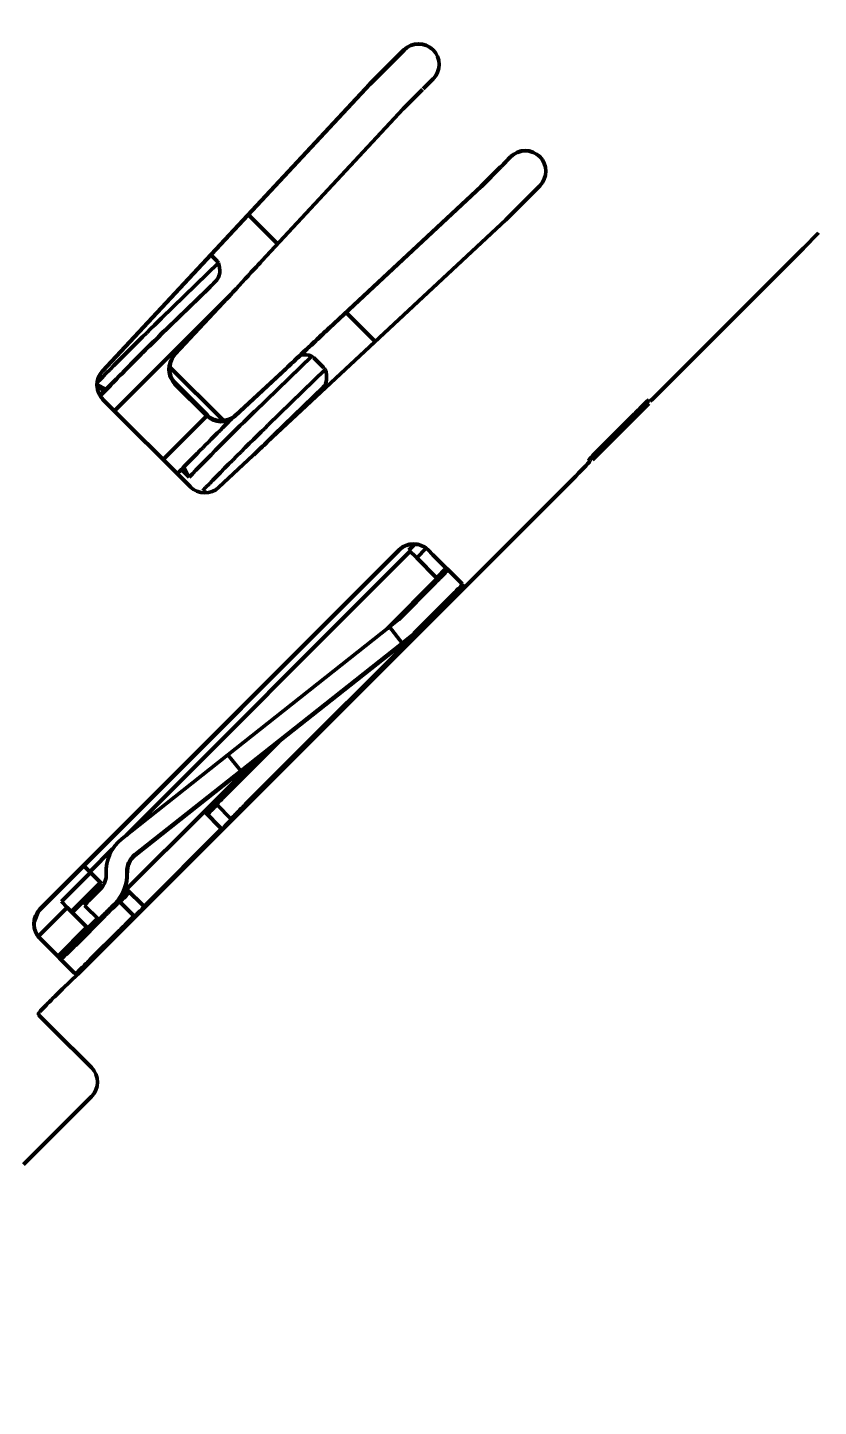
# Model space of a CAD drawing. Header units: millimetres. Extents: x 71 to 428, y 120 to 295.
# Drawn here: x 375.8 to 381.56, y 213.13 to 223.17 of the extents above; entities that cross this region are included whole.
import ezdxf

# ---------------------------------------------------------------- set-up
doc = ezdxf.new("R2010")
doc.units = ezdxf.units.MM
doc.header["$LTSCALE"] = 0.75
doc.layers.add('Visible', color=7, linetype='Continuous', lineweight=50)
doc.layers.add('尺寸标注', color=3, linetype='Continuous')
doc.styles.get("Standard").update_dxf_attribs({"font": 'arial.ttf'})
doc.dimstyles.new('Dim-ISO-25', dxfattribs={"dimtxt": 3.5, "dimasz": 3.5, "dimexe": 2.1, "dimexo": 2.1, "dimgap": 1.4, "dimtad": 1, "dimzin": 12, "dimdsep": 46, "dimtxsty": 'Standard', "dimcen": 0, "dimazin": 3, "dimtp": 0.1, "dimtm": 0.1, "dimtfac": 0.714286, "dimtmove": 0, "dimatfit": 3, "dimfxl": 1, "dimtzin": 12, "dimarcsym": 0})

# ---------------------------------------------------------------- blocks, each defined once
blk = doc.blocks.new('*D139')
at = {"color": 0, "linetype": 'ByBlock', "lineweight": -2}
for p, q in [((354.896, 258.313), (354.896, 264.594)), ((384.4, 221.732), (384.4, 264.594)), ((384.4, 262.494), (354.896, 262.494))]:
    blk.add_line(p, q, dxfattribs=at)
at = {"color": 0, "linetype": 'ByBlock'}
for points in [[(354.896, 262.494), (358.396, 263.077), (358.396, 261.91)], [(384.4, 262.494), (380.9, 263.077), (380.9, 261.91)]]:
    blk.add_solid(points, dxfattribs=at)
at = {"layer": 'Defpoints', "color": 0, "linetype": 'ByBlock'}
for p in [(354.896, 256.213), (384.4, 219.632)]:
    blk.add_point(p, dxfattribs=at)
at = {"color": 0, "linetype": 'ByBlock', "lineweight": -2, "insert": (369.648, 265.681), "char_height": 3.5, "attachment_point": 5}
blk.add_mtext('\\A0;29.5', dxfattribs=at)

msp = doc.modelspace()

# ---------------------------------------------------------------- linework, layer by layer
at = {"layer": 'Visible'}
for p, q in [((378.537, 223.004), (378.289, 222.756)), ((378.291, 222.754), (378.538, 223.002)), ((376.341, 220.666), (378.289, 222.756)), ((376.343, 220.665), (378.291, 222.754)), ((378.289, 222.756), (378.291, 222.754)), ((378.673, 222.716), (378.532, 222.574)), ((378.749, 222.792), (378.678, 222.721)), ((378.532, 222.574), (377.502, 221.468)), ((379.314, 222.226), (379.244, 222.155)), ((379.245, 222.153), (379.316, 222.224)), ((379.238, 222.15), (379.097, 222.009)), ((379.102, 222.009), (379.243, 222.151)), ((379.097, 222.009), (377.991, 220.978)), ((377.996, 220.979), (379.102, 222.009)), ((379.102, 222.009), (379.097, 222.009)), ((379.526, 222.014), (379.279, 221.766)), ((377.616, 221.59), (377.404, 221.803)), ((379.279, 221.766), (377.189, 219.818)), ((381.448, 221.56), (381.556, 221.672)), ((377.173, 221.468), (377.131, 221.51)), ((380.438, 220.551), (381.448, 221.56)), ((377.186, 221.453), (376.771, 221.05)), ((377.171, 221.325), (376.81, 220.975)), ((377.172, 221.327), (377.125, 221.277)), ((377.28, 221.226), (376.428, 220.374)), ((376.761, 220.924), (377.122, 221.274)), ((377.22, 221.162), (376.871, 220.788)), ((378.327, 220.879), (378.116, 221.091)), ((376.85, 220.759), (376.844, 220.749)), ((377.865, 220.774), (377.45, 220.371)), ((377.951, 220.69), (377.88, 220.761)), ((376.42, 220.582), (376.444, 220.606)), ((376.831, 220.694), (377.219, 220.306)), ((377.307, 220.336), (377.682, 220.684)), ((377.688, 220.694), (377.313, 220.345)), ((377.964, 220.675), (377.549, 220.272)), ((376.302, 220.567), (376.369, 220.533)), ((376.35, 220.515), (376.302, 220.563)), ((376.304, 220.582), (376.318, 220.596)), ((376.369, 220.533), (376.35, 220.515)), ((376.393, 220.557), (376.369, 220.533)), ((376.869, 220.57), (377.099, 220.34)), ((376.873, 220.577), (377.103, 220.346)), ((377.949, 220.548), (377.588, 220.197)), ((377.95, 220.549), (377.903, 220.499)), ((376.324, 220.484), (376.326, 220.486)), ((376.981, 219.822), (376.344, 220.458)), ((377.539, 220.146), (377.9, 220.497)), ((379.91, 220.018), (380.32, 220.428)), ((380.309, 220.439), (380.201, 220.335)), ((380.309, 220.439), (380.306, 220.442)), ((380.32, 220.428), (380.309, 220.439)), ((380.33, 220.446), (380.322, 220.455)), ((377.1, 220.339), (376.782, 220.021)), ((379.987, 220.124), (380.214, 220.351)), ((380.003, 220.137), (380.201, 220.335)), ((380.2, 220.337), (380.201, 220.335)), ((380.003, 220.137), (379.899, 220.029)), ((380.002, 220.139), (380.003, 220.137)), ((379.892, 220.008), (379.883, 220.017)), ((379.896, 220.032), (379.899, 220.029)), ((379.899, 220.029), (379.91, 220.018)), ((376.162, 216.274), (379.788, 219.9)), ((376.934, 219.967), (376.916, 219.949)), ((376.972, 219.893), (376.916, 219.949)), ((376.958, 219.992), (376.934, 219.967)), ((376.934, 219.967), (376.972, 219.893)), ((376.996, 219.917), (376.972, 219.893)), ((377.071, 219.794), (377.095, 219.818)), ((377.087, 219.778), (377.071, 219.794)), ((377.071, 219.794), (377.101, 219.778)), ((378.617, 219.404), (378.573, 219.36)), ((378.501, 219.362), (375.885, 216.746)), ((376.205, 217.062), (378.503, 219.36)), ((378.582, 219.352), (376.515, 217.285)), ((378.63, 219.304), (378.573, 219.36)), ((378.7, 219.374), (378.63, 219.304)), ((378.774, 219.16), (378.63, 219.304)), ((378.748, 219.327), (378.713, 219.362)), ((378.748, 219.327), (378.961, 219.115)), ((378.845, 219.231), (378.774, 219.16)), ((378.417, 218.791), (378.78, 219.154)), ((378.753, 219.11), (378.506, 218.862)), ((378.78, 219.154), (378.774, 219.16)), ((377.383, 217.51), (378.868, 218.995)), ((378.612, 218.756), (378.859, 219.004)), ((378.617, 218.751), (378.864, 218.999)), ((378.431, 218.802), (377.255, 217.87)), ((378.493, 218.851), (378.431, 218.802)), ((378.524, 218.684), (378.431, 218.802)), ((378.524, 218.684), (378.586, 218.733)), ((378.529, 218.679), (378.591, 218.728)), ((378.524, 218.684), (377.348, 217.753)), ((377.352, 217.749), (378.529, 218.679)), ((377.095, 217.444), (377.581, 217.93)), ((377.628, 217.967), (377.277, 217.616)), ((377.255, 217.87), (376.482, 217.259)), ((377.083, 217.457), (377.464, 217.837)), ((377.348, 217.753), (377.255, 217.87)), ((376.575, 217.141), (377.348, 217.753)), ((376.579, 217.137), (377.352, 217.749)), ((377.279, 217.402), (377.173, 217.508)), ((377.083, 217.457), (376.517, 216.891)), ((377.209, 217.33), (377.083, 217.457)), ((377.28, 217.402), (377.279, 217.402)), ((377.209, 217.33), (376.644, 216.765)), ((376.645, 216.764), (377.211, 217.329)), ((376.681, 216.799), (377.176, 217.294)), ((377.211, 217.329), (377.209, 217.33)), ((376.415, 217.185), (376.249, 217.018)), ((375.886, 216.744), (376.205, 217.062)), ((376.042, 216.801), (376.254, 217.013)), ((376.254, 217.013), (376.205, 217.062)), ((376.327, 216.94), (376.254, 217.013)), ((376.115, 216.728), (376.327, 216.94)), ((376.121, 216.721), (376.334, 216.934)), ((376.325, 216.892), (376.314, 216.882)), ((376.334, 216.934), (376.327, 216.94)), ((376.494, 216.868), (376.517, 216.891)), ((376.644, 216.765), (376.517, 216.891)), ((376.084, 216.758), (376.042, 216.801)), ((376.431, 216.786), (376.42, 216.776)), ((376.424, 216.772), (376.435, 216.782)), ((376.449, 216.798), (376.53, 216.879)), ((376.466, 216.801), (376.572, 216.695)), ((375.875, 216.731), (375.843, 216.652)), ((376.084, 216.758), (375.873, 216.547)), ((376.035, 216.384), (376.347, 216.696)), ((376.228, 216.614), (376.084, 216.758)), ((376.358, 216.697), (376.146, 216.485)), ((376.316, 216.668), (376.21, 216.774)), ((376.573, 216.694), (376.572, 216.695)), ((376.644, 216.765), (376.645, 216.764)), ((376.016, 216.402), (376.228, 216.614)), ((376.235, 216.608), (376.228, 216.614)), ((376.235, 216.608), (376.305, 216.679)), ((376.252, 216.379), (376.464, 216.591)), ((375.92, 216.499), (375.885, 216.534)), ((375.92, 216.499), (376.136, 216.283)), ((376.144, 216.275), (376.136, 216.283)), ((376.049, 216.166), (376.162, 216.274)), ((375.975, 215.878), (375.878, 215.974)), ((376.26, 215.593), (375.975, 215.878)), ((376.26, 215.381), (375.765, 214.886))]:
    msp.add_line(p, q, dxfattribs=at)
at = {"layer": 'Visible', "extrusion": (0, 0, -1)}
msp.add_circle((-354.896, 204.496), 47.93, dxfattribs=at)
for centre, start, end in [((-378.643, 222.898), 44.9956, 224.9956), ((-378.644, 222.896), 44.9956, 134.4956), ((-379.42, 222.12), 44.9956, 224.9956), ((-379.422, 222.118), 44.9956, 134.4956), ((-376.451, 220.564), 314.9956, 42.9898), ((-376.452, 220.562), 314.9956, 42.9898), ((-377.087, 219.928), 227.0015, 314.9956), ((-378.607, 219.256), 44.9956, 134.9956), ((-378.609, 219.254), 44.9956, 93.1853), ((-378.609, 219.254), 93.1853, 127.3334), ((-378.609, 219.254), 127.3334, 134.9956), ((-378.4, 218.968), 224.9956, 231.6438), ((-376.668, 217.023), 356.806, 51.6438), ((-376.672, 217.02), 356.806, 51.6438), ((-376.219, 216.998), 176.806, 224.9956), ((-375.991, 216.64), 314.9956, 44.9956), ((-375.993, 216.638), 5.4416, 38.4987), ((-375.993, 216.638), 38.4987, 44.9956), ((-375.993, 216.638), 322.6579, 5.4416), ((-375.993, 216.638), 314.9956, 322.6579)]:
    msp.add_arc(centre, 0.15, start, end, dxfattribs=at)
at = {"layer": 'Visible'}
for centre, radius, start, end in [((378.4, 218.968), 0.3, 308.3562, 315.0044), ((378.405, 218.964), 0.3, 308.3562, 315.0044), ((376.668, 217.023), 0.3, 128.3562, 183.194), ((376.219, 216.998), 0.3, 315.0044, 3.194), ((376.222, 216.995), 0.3, 315.0044, 3.194), ((376.154, 215.487), 0.15, 315, 45)]:
    msp.add_arc(centre, radius, start, end, dxfattribs=at)
for centre, major_axis, ratio, start_param, end_param in [((377.122, 221.419), (-0.026, 0.107), 0.644066, 3.505738, 4.875177), ((377.118, 221.414), (-0.0722, 0.0692), 0.767548, 4.4838, 4.685158), ((377.511, 221.469), (0.205, 0.22), 0.018138, 1.594034, 2.116064), ((377.051, 221.345), (0.0996, 0.0996), 0.70986, 4.712389, 4.739621), ((376.606, 220.762), (0.325, 0.325), 0.017452, 0.875189, 2.268928), ((377.707, 220.722), (0.439, 0.409), 0.016578, 4.639176, 5.259189), ((378, 220.98), (0.22, 0.205), 0.016744, 1.595281, 2.117312), ((377.707, 220.722), (0.33, 0.307), 0.016578, 4.639176, 5.259189), ((376.975, 220.676), (-0.128, 0.079), 0.997126, 0.044121, 1.338359), ((376.981, 220.686), (-0.127, 0.079), 0.997126, -0.195294, 0.498913), ((377.829, 220.712), (-0.107, 0.023), 0.633576, 4.513852, 5.256214), ((377.825, 220.707), (-0.0722, 0.0692), 0.767548, 4.685158, 4.886516), ((376.984, 220.692), (0.097, 0.128), 0.931171, 2.170872, 3.011935), ((377.9, 220.641), (-0.026, 0.107), 0.644066, 3.505738, 4.875177), ((377.896, 220.637), (-0.0722, 0.0692), 0.767548, 4.4838, 4.685158), ((376.281, 220.448), (0.212, 0.212), 0.017452, 4.909611, 5.410521), ((377.829, 220.567), (0.0996, 0.0996), 0.70986, 4.712389, 4.739621), ((380.436, 220.552), (0.106, 0.106), 0.017452, 3.141593, 4.712389), ((377.172, 220.196), (0.325, 0.325), 0.017452, 1.207031, 2.268928), ((377.228, 220.14), (0.354, 0.354), 0.017452, 0.875189, 2.268928), ((377.205, 220.446), (-0.128, 0.079), 0.997126, 1.338353, 2.87362), ((377.215, 220.461), (0.103, 0.124), 0.932554, 3.056783, 3.897845), ((377.211, 220.455), (-0.128, 0.079), 0.997122, 2.178037, 2.872244), ((377.384, 219.984), (0.325, 0.325), 0.017452, 0.875189, 1.366303), ((379.786, 219.902), (0.106, 0.106), 0.017452, 4.712389, 6.283185), ((377.279, 217.614), (0.106, 0.106), 0.017452, 1.570796, 3.141593), ((377.385, 217.508), (0.106, 0.106), 0.017452, 1.570796, 3.141593), ((376.316, 216.88), (0.106, 0.106), 0.017452, 1.570796, 3.141593), ((376.36, 216.695), (0.106, 0.106), 0.017452, 0, 1.570796), ((376.422, 216.774), (0.106, 0.106), 0.017452, 1.570796, 4.712389), ((376.466, 216.589), (0.106, 0.106), 0.017452, 0, 1.570796)]:
    msp.add_ellipse(centre, major_axis=major_axis, ratio=ratio, start_param=start_param, end_param=end_param, dxfattribs=at)
at = {"layer": 'Visible', "extrusion": (0, 0, -1)}
for centre, major_axis, ratio, start_param, end_param in [((377.237, 221.192), (0.307, 0.33), 0.018282, 1.025241, 1.645254), ((376.55, 220.819), (0.354, 0.354), 0.017452, 4.014257, 5.407996), ((376.606, 220.762), (0.247, 0.247), 0.017452, 4.014257, 5.407996), ((378, 220.98), (0.11, 0.102), 0.016744, 4.165874, 4.687904), ((376.281, 220.448), (0.106, 0.106), 0.017452, 0.872665, 1.179605), ((380.215, 220.349), (0.106, 0.106), 0.017452, -1.570796, 0), ((377.327, 220.041), (0.354, 0.354), 0.017452, 4.014257, 5.407996), ((377.384, 219.984), (0.247, 0.247), 0.017452, -1.084033, -0.875189), ((379.989, 220.123), (0.106, 0.106), 0.017452, 3.141593, 4.712389), ((376.846, 219.882), (0.106, 0.106), 0.017452, 0.872665, 1.215056), ((378.751, 219.112), (0.106, 0.106), 0.017452, 0.339837, 1.570796), ((378.858, 219.006), (0.106, 0.106), 0.017452, 0.339837, 1.570796), ((378.866, 218.997), (0.106, 0.106), 0.017452, -1.570796, 1.570796), ((377.068, 217.401), (0.106, 0.106), 0.017452, 0, 1.230959), ((377.174, 217.295), (0.106, 0.106), 0.017452, 0, 1.570796), ((376.573, 216.907), (0.106, 0.106), 0.017452, 1.910633, 3.141593), ((376.679, 216.8), (0.106, 0.106), 0.017452, 1.570796, 3.141593), ((376.144, 216.487), (0.106, 0.106), 0.017452, 1.570796, 3.141593), ((376.25, 216.381), (0.106, 0.106), 0.017452, 1.570796, 3.141593), ((375.976, 216.089), (0.106, 0.106), 0.017452, 3.550204, 5.497787)]:
    msp.add_ellipse(centre, major_axis=major_axis, ratio=ratio, start_param=start_param, end_param=end_param, dxfattribs=at)
at = {"layer": 'Visible'}
for points, knots in [([(378.852, 219.211), (378.853, 219.213), (378.854, 219.214), (378.855, 219.215), (378.855, 219.217), (378.855, 219.218), (378.854, 219.22), (378.854, 219.221), (378.853, 219.222), (378.851, 219.224)], [0, 0, 0, 0, 0.333333, 0.333333, 0.333333, 0.666667, 0.666667, 0.666667, 1, 1, 1, 1]), ([(378.958, 219.105), (378.959, 219.106), (378.96, 219.108), (378.961, 219.109), (378.962, 219.11), (378.962, 219.111), (378.962, 219.112), (378.962, 219.113), (378.961, 219.114), (378.961, 219.115)], [0, 0, 0, 0, 0.333333, 0.333333, 0.333333, 0.666667, 0.666667, 0.666667, 1, 1, 1, 1]), ([(375.878, 215.974), (375.875, 215.978), (375.873, 215.981), (375.874, 215.987), (375.875, 215.99), (375.878, 215.993)], [0.056747311, 0.056747311, 0.056747311, 0.056747311, 0.059937984, 0.059937984, 0.062715597, 0.062715597, 0.062715597, 0.062715597])]:
    msp.add_open_spline(points, degree=3, knots=knots, dxfattribs=at)

# ---------------------------------------------------------------- dimensions: what is measured, and where the dimension line sits
at = {"layer": '尺寸标注'}
dim = msp.add_linear_dim(base=(354.896, 262.494), p1=(384.4, 219.632), p2=(354.896, 256.213), dimstyle='Dim-ISO-25', dxfattribs=at)
dim.commit()
dim.dimension.update_dxf_attribs({"geometry": '*D139', "text_midpoint": (369.648, 265.681)})

doc.saveas('drawing.dxf')
